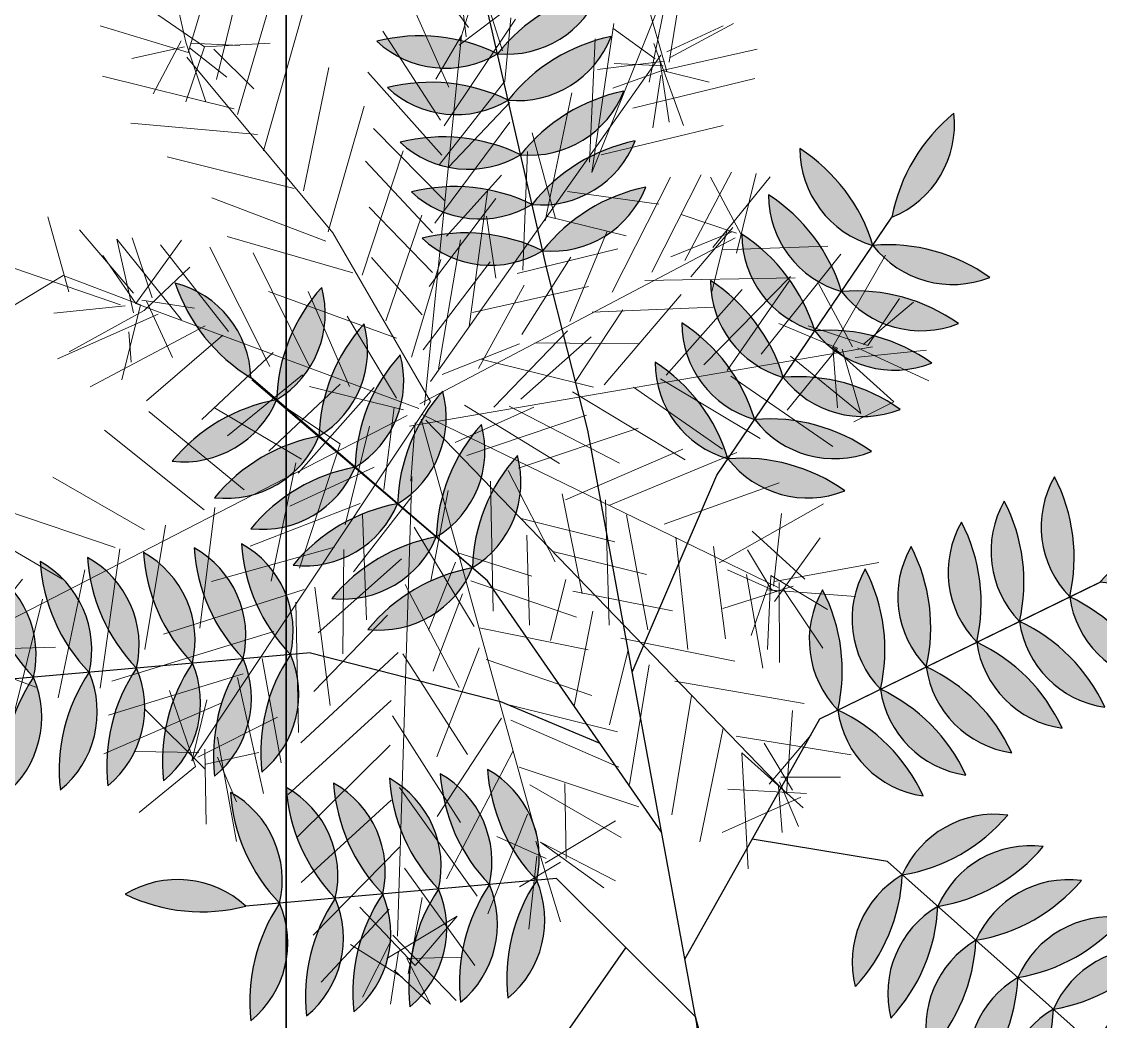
# Model space of a CAD drawing. Header units: millimetres. Extents: x -176651 to 388869, y -469666 to 486614.
# Drawn here: x 249634 to 252441, y 156125 to 158728 of the extents above; entities that cross this region are included whole.
import ezdxf

# ---------------------------------------------------------------- set-up
doc = ezdxf.new("R2010")
doc.units = ezdxf.units.MM
doc.layers.get('Defpoints').update_dxf_attribs({"color": 252})
doc.layers.add('A- FURNITURE', color=252, linetype='Continuous', lineweight=0)
for name, color, linetype in [('ad-Plot Boundary', 8, 'Continuous'), ('ad-Road', 8, 'Continuous'), ('ad-Road Hatch', 8, 'Continuous')]:
    doc.layers.add(name, color=color, linetype=linetype)

# ---------------------------------------------------------------- blocks, each defined once
blk = doc.blocks.new('A$C4fb60e89')
at = {"layer": 'ad-Road Hatch', "ltscale": 5, "transparency": 33554687}
h = blk.add_hatch(dxfattribs=at)
h.set_pattern_fill('AR-HBONE', color=256, scale=15)
h.set_pattern_definition([(45, (-193247.7, -428758.8), (0, 2155.2615), [4572, -1524]), (135, (-192170.1, -427681.1), (2e-13, 2155.2615), [4572, -1524])])
h.paths.add_polyline_path([(175594.5, -250241), (169177.9, -249341.1), (167473.5, -249057.1), (167473.5, -138693.9), (101313.5, -138693.9), (101313.5, -199953.9), (101307.7, -237994.6), (101040.4, -268291), (101007.7, -280967.7), (101066.4, -293683.6), (101242.5, -311127.2), (100909.9, -319343.6), (100949.1, -333937.5), (100668.7, -366959.6), (100727.3, -390982.9), (100668.7, -404585.6), (100538.2, -420418.5), (100466.5, -428758.8), (92426.2, -427265.5), (92163.5, -427209.5), (92163.5, -321453.9), (24803.5, -321453.9), (24803.5, -412960.5), (15653.5, -411028.6), (15653.5, -321452.2), (-19535.1, -321452.2), (-34427.5, -319476.7), (-65207.4, -315394.6), (-171770.1, -301268.1), (-185853.9, -298333.1), (-193247.7, -296831.5), (-193244, -292907.6), (-191913.8, -285219.4), (-191838.8, -284678.8), (-183397.4, -286393.2), (-169722.9, -289242.8), (-53141.2, -304697.5), (-18730.1, -309262.2), (15653.3, -309262.2), (15653.5, 703.4), (24803.5, 1114.6), (24803.5, -129543.9), (92163.5, -129543.9), (92163.5, 15133.3), (101313.5, 17712.8), (101313.5, -129543.9), (167473.5, -129543.9), (167473.5, 35551.6), (175738, 37855), (175848.8, 28595.3), (175835.8, 25947.4), (175777.1, 14040.5), (175855.3, 2315.8), (175659.7, -18036.1), (175731.4, -34038.6), (175718.4, -46839.2), (175672.7, -63402.4), (175816.2, -82071.9), (175542.3, -106356), (175490.2, -124640.8), (175574.9, -145018.8), (175731.4, -168892), (175796.6, -181268.8), (175796.6, -192667.4), (175744.5, -208200.3), (175829.2, -223276.8), (175887.9, -234871.1)])
h.paths.add_polyline_path([(24803.5, -309263.9), (92163.5, -309263.9), (92163.5, -138693.9), (24803.5, -138693.9)], flags=16)
blk = doc.blocks.new('zw$A88E')
at = {"layer": 'ad-Plot Boundary'}
for points in [[(-150934.5, -314068.9), (-117254.5, -314068.9), (-117254.5, -266698.9), (-150934.5, -266698.9)], [(-117254.5, -347118.9), (-83574.5, -347118.9), (-83574.5, -307368.9), (-117254.5, -307368.9)]]:
    blk.add_lwpolyline(points, close=True, dxfattribs=at)
blk = doc.blocks.new('RGBB')
at = {"layer": 'Defpoints', "linetype": 'Continuous', "true_color": 0x999b37, "transparency": 33554559}
for points in [[(260796.0919, 1945755.976, 0.177771), (260795.7978, 1945756.0896, 0.334535)], [(260796.3943, 1945756.0654, 0.177771), (260796.0919, 1945755.976, 0.334535)], [(260796.0869, 1945755.8522, 0.177771), (260795.7928, 1945755.9659, 0.334535)], [(260796.3892, 1945755.9417, 0.177771), (260796.0869, 1945755.8522, 0.334535)], [(260796.081, 1945755.7064, 0.177771), (260795.7869, 1945755.8201, 0.334535)], [(260796.3833, 1945755.7959, 0.177771), (260796.081, 1945755.7064, 0.334535)], [(260796.0756, 1945755.5739, 0.177771), (260795.7815, 1945755.6875, 0.334535)], [(260796.3779, 1945755.6633, 0.177771), (260796.0756, 1945755.5739, 0.334535)], [(260795.1263, 1945755.62, 0.177771), (260795.2516, 1945755.3307, 0.334535)], [(260796.0706, 1945755.4503, 0.177771), (260795.7765, 1945755.564, 0.334535)], [(260796.3729, 1945755.5398, 0.177771), (260796.0706, 1945755.4503, 0.334535)], [(260795.4912, 1945755.5091, 0.177771), (260795.3011, 1945755.2576, 0.334535)], [(260796.9037, 1945755.2386, 0.177771), (260796.7865, 1945755.5313, 0.334535)], [(260797.1974, 1945755.5153, 0.177771), (260796.9707, 1945755.2961, 0.334535)], [(260796.7934, 1945755.144, 0.177771), (260796.6762, 1945755.4366, 0.334535)], [(260795.5727, 1945755.3888, 0.177771), (260795.3826, 1945755.1372, 0.334535)], [(260796.6994, 1945755.0633, 0.177771), (260796.5822, 1945755.356, 0.334535)], [(260795.6422, 1945755.2863, 0.177771), (260795.4521, 1945755.0347, 0.334535)], [(260795.3011, 1945755.2576, 0.177771), (260794.997, 1945755.1743, 0.334535)], [(260796.5887, 1945754.9683, 0.177771), (260796.4714, 1945755.261, 0.334535)], [(260797.1752, 1945755.0783, 0.177771), (260796.9037, 1945755.2386, 0.334535)], [(260796.488, 1945754.8819, 0.177771), (260796.3708, 1945755.1746, 0.334535)], [(260795.724, 1945755.1655, 0.177771), (260795.5339, 1945754.9139, 0.334535)], [(260797.0649, 1945754.9837, 0.177771), (260796.7934, 1945755.144, 0.334535)], [(260795.3826, 1945755.1372, 0.177771), (260795.0785, 1945755.054, 0.334535)], [(260796.3942, 1945754.8013, 0.177771), (260796.2769, 1945755.094, 0.334535)], [(260796.9709, 1945754.903, 0.177771), (260796.6994, 1945755.0633, 0.334535)], [(260794.4537, 1945755.0381, 0.177771), (260794.5013, 1945754.7264, 0.334535)], [(260795.4521, 1945755.0347, 0.177771), (260795.148, 1945754.9514, 0.334535)], [(260795.7984, 1945755.0556, 0.177771), (260795.6084, 1945754.8041, 0.334535)], [(260794.5968, 1945755.0126, 0.177771), (260794.6443, 1945754.7009, 0.334535)], [(260794.7187, 1945754.9908, 0.177771), (260794.7663, 1945754.6791, 0.334535)], [(260794.8623, 1945754.9651, 0.177771), (260794.9099, 1945754.6535, 0.334535)], [(260795.8678, 1945754.9533, 0.177771), (260795.6777, 1945754.7017, 0.334535)], [(260796.8602, 1945754.808, 0.177771), (260796.5887, 1945754.9683, 0.334535)], [(260794.9929, 1945754.9418, 0.177771), (260795.0405, 1945754.6301, 0.334535)], [(260795.1147, 1945754.9201, 0.177771), (260795.1622, 1945754.6084, 0.334535)], [(260795.5339, 1945754.9139, 0.177771), (260795.2298, 1945754.8307, 0.334535)], [(260796.7595, 1945754.7216, 0.177771), (260796.488, 1945754.8819, 0.334535)], [(260795.6084, 1945754.8041, 0.177771), (260795.3043, 1945754.7208, 0.334535)], [(260796.6657, 1945754.6411, 0.177771), (260796.3942, 1945754.8013, 0.334535)], [(260794.5013, 1945754.7264, 0.177771), (260794.3487, 1945754.4505, 0.334535)], [(260794.6443, 1945754.7009, 0.177771), (260794.4918, 1945754.425, 0.334535)], [(260795.6777, 1945754.7017, 0.177771), (260795.3736, 1945754.6184, 0.334535)], [(260794.7663, 1945754.6791, 0.177771), (260794.6137, 1945754.4032, 0.334535)], [(260794.9099, 1945754.6535, 0.177771), (260794.7574, 1945754.3775, 0.334535)], [(260795.0405, 1945754.6301, 0.177771), (260794.888, 1945754.3542, 0.334535)], [(260795.1622, 1945754.6084, 0.177771), (260795.0097, 1945754.3325, 0.334535)], [(260797.1578, 1945754.2214, 0.177771), (260797.2017, 1945754.5337, 0.334535)], [(260797.0151, 1945754.1942, 0.177771), (260797.0589, 1945754.5064, 0.334535)], [(260796.8934, 1945754.1709, 0.177771), (260796.9372, 1945754.4832, 0.334535)], [(260796.7501, 1945754.1436, 0.177771), (260796.7939, 1945754.4558, 0.334535)], [(260796.6198, 1945754.1187, 0.177771), (260796.6636, 1945754.4309, 0.334535)], [(260796.4983, 1945754.0955, 0.177771), (260796.5422, 1945754.4077, 0.334535)], [(260794.9175, 1945754.3028, 0.177771), (260794.9651, 1945753.9911, 0.334535)], [(260797.5502, 1945754.3154, 0.177771), (260797.2445, 1945754.238, 0.334535)], [(260795.0606, 1945754.2772, 0.177771), (260795.1082, 1945753.9655, 0.334535)], [(260795.1826, 1945754.2554, 0.177771), (260795.2301, 1945753.9437, 0.334535)], [(260795.3262, 1945754.2298, 0.177771), (260795.3738, 1945753.9181, 0.334535)], [(260797.3137, 1945753.9474, 0.177771), (260797.1578, 1945754.2214, 0.334535)], [(260795.4568, 1945754.2064, 0.177771), (260795.5044, 1945753.8948, 0.334535)], [(260797.1709, 1945753.9201, 0.177771), (260797.0151, 1945754.1942, 0.334535)], [(260795.5785, 1945754.1847, 0.177771), (260795.6261, 1945753.873, 0.334535)], [(260797.0492, 1945753.8969, 0.177771), (260796.8934, 1945754.1709, 0.334535)], [(260796.9059, 1945753.8695, 0.177771), (260796.7501, 1945754.1436, 0.334535)], [(260794.5835, 1945754.1187, 0.177771), (260794.8782, 1945754.0066, 0.334535)], [(260796.7756, 1945753.8446, 0.177771), (260796.6198, 1945754.1187, 0.334535)], [(260796.6541, 1945753.8214, 0.177771), (260796.4983, 1945754.0955, 0.334535)], [(260794.9651, 1945753.9911, 0.177771), (260794.8126, 1945753.7151, 0.334535)], [(260795.1082, 1945753.9655, 0.177771), (260794.9557, 1945753.6896, 0.334535)], [(260795.2301, 1945753.9437, 0.177771), (260795.0776, 1945753.6678, 0.334535)], [(260795.3738, 1945753.9181, 0.177771), (260795.2212, 1945753.6421, 0.334535)], [(260795.5044, 1945753.8948, 0.177771), (260795.3519, 1945753.6188, 0.334535)], [(260795.6261, 1945753.873, 0.177771), (260795.4736, 1945753.5971, 0.334535)], [(260796.5478, 1945753.6373, 0.177771), (260796.8533, 1945753.7155, 0.334535)], [(260796.3537, 1945753.3889, 0.177771), (260796.5478, 1945753.6373, 0.334535)], [(260796.6155, 1945753.5338, 0.177771), (260796.9209, 1945753.612, 0.334535)], [(260796.4213, 1945753.2854, 0.177771), (260796.6155, 1945753.5338, 0.334535)], [(260796.6881, 1945753.4227, 0.177771), (260796.9936, 1945753.501, 0.334535)], [(260795.7705, 1945751.9667), (260795.8531, 1945751.9623), (260795.9313, 1945753.422, 0.007963)], [(260795.8531, 1945751.9623), (260795.9358, 1945751.9578, 0.007963), (260795.9313, 1945753.422)], [(260796.494, 1945753.1743, 0.177771), (260796.6881, 1945753.4227, 0.334535)], [(260796.768, 1945753.3006, 0.177771), (260797.0734, 1945753.3789, 0.334535)], [(260796.5738, 1945753.0522, 0.177771), (260796.768, 1945753.3006, 0.334535)], [(260796.8358, 1945753.1969, 0.177771), (260797.1412, 1945753.2752, 0.334535)], [(260796.6416, 1945752.9485, 0.177771), (260796.8358, 1945753.1969, 0.334535)], [(260796.9153, 1945753.0753, 0.177771), (260797.2207, 1945753.1536, 0.334535)]]:
    blk.add_hatch(color=55, dxfattribs=at).paths.add_polyline_path(points)
at = {"layer": 'Defpoints', "color": 55, "linetype": 'Continuous', "true_color": 0x999b37, "transparency": 33554559}
for p, q in [((260796.0685, 1945755.3985, 129.9135), (260796.1014, 1945756.2094, 129.9135)), ((260796.0685, 1945755.3985, 129.9135), (260796.1014, 1945756.2094, 129.9135)), ((260796.0614, 1945754.969, 129.9135), (260796.0685, 1945755.3985, 129.9135)), ((260795.7068, 1945754.6588, 129.9135), (260795.2516, 1945755.3307, 129.9135)), ((260795.7068, 1945754.6588, 129.9135), (260795.2516, 1945755.3307, 129.9135)), ((260795.7068, 1945754.6588, 129.9135), (260795.2524, 1945755.3247, 129.9135)), ((260796.3548, 1945754.7676, 129.9135), (260796.9707, 1945755.2961, 129.9135)), ((260796.3548, 1945754.7676, 129.9135), (260796.9659, 1945755.292, 129.9135)), ((260795.9313, 1945753.422, 129.9135), (260796.0614, 1945754.969, 129.9135)), ((260796.0078, 1945754.3309, 129.9135), (260796.3548, 1945754.7676, 129.9135)), ((260795.2133, 1945754.5993, 129.9135), (260794.4143, 1945754.742, 129.9135)), ((260795.2133, 1945754.5993, 129.9135), (260794.4143, 1945754.742, 129.9135)), ((260795.9723, 1945753.909, 129.9135), (260795.7068, 1945754.6588, 129.9135)), ((260795.2133, 1945754.5993, 129.9135), (260795.6573, 1945754.3472, 129.9135)), ((260795.6573, 1945754.3472, 129.9135), (260795.8783, 1945754.1744, 129.9135)), ((260796.4474, 1945754.0857, 129.9135), (260797.2445, 1945754.238, 129.9135)), ((260796.4474, 1945754.0857, 129.9135), (260797.2383, 1945754.2368, 129.9135)), ((260795.9441, 1945753.5737, 129.9135), (260796.4474, 1945754.0857, 129.9135)), ((260795.6772, 1945753.8639, 129.9135), (260794.8782, 1945754.0066, 129.9135)), ((260795.6772, 1945753.8639, 129.9135), (260794.8782, 1945754.0066, 129.9135)), ((260795.9313, 1945753.422, 129.9135), (260795.6772, 1945753.8639, 129.9135)), ((260796.5195, 1945753.6807, 129.9135), (260796.1957, 1945753.8297, 129.9135)), ((260796.5195, 1945753.6807, 129.9135), (260796.9602, 1945753.0067, 129.9135)), ((260796.5195, 1945753.6807, 129.9135), (260796.9636, 1945753.0014, 129.9135)), ((260795.489, 1945753.3801, 129.9135), (260795.8042, 1945753.643, 129.9135)), ((260795.8531, 1945751.9623, 129.9135), (260795.9313, 1945753.422, 129.9135))]:
    blk.add_line(p, q, dxfattribs=at)
for centre, radius, start, end in [((260796.0203, 1945756.228, 129.9135), 0.262, 211.8722, 285.8597), ((260795.7901, 1945755.6323, 129.9135), 0.4574, 48.7055, 89.0264), ((260796.3649, 1945755.6089, 129.9135), 0.4574, 86.32, 126.6409), ((260796.1837, 1945756.2213, 129.9135), 0.262, 249.4867, 323.4742), ((260796.0153, 1945756.1042, 129.9135), 0.262, 211.8722, 285.8597), ((260795.785, 1945755.5085, 129.9135), 0.4574, 48.7055, 89.0264), ((260796.3599, 1945755.4852, 129.9135), 0.4574, 86.32, 126.6409), ((260796.1787, 1945756.0976, 129.9135), 0.262, 249.4867, 323.4742), ((260796.0094, 1945755.9585, 129.9135), 0.262, 211.8722, 285.8597), ((260795.7791, 1945755.3628, 129.9135), 0.4574, 48.7055, 89.0264), ((260796.354, 1945755.3394, 129.9135), 0.4574, 86.32, 126.6409), ((260796.1728, 1945755.9518, 129.9135), 0.262, 249.4867, 323.4742), ((260796.004, 1945755.8259, 129.9135), 0.262, 211.8722, 285.8597), ((260795.7737, 1945755.2302, 129.9135), 0.4574, 48.7055, 89.0264), ((260796.3486, 1945755.2068, 129.9135), 0.4574, 86.32, 126.6409), ((260796.1674, 1945755.8192, 129.9135), 0.262, 249.4867, 323.4742), ((260794.9969, 1945755.3922, 129.9135), 0.262, 346.4181, 60.4057), ((260795.583, 1945755.6459, 129.9135), 0.4574, 183.2515, 223.5723), ((260795.999, 1945755.7023, 129.9135), 0.262, 211.8722, 285.8597), ((260795.7687, 1945755.1066, 129.9135), 0.4574, 48.7055, 89.0264), ((260796.3436, 1945755.0833, 129.9135), 0.4574, 86.32, 126.6409), ((260796.1624, 1945755.6957, 129.9135), 0.262, 249.4867, 323.4742), ((260795.2292, 1945755.5095, 129.9135), 0.262, 285.9332, 359.9207), ((260795.7387, 1945755.1245, 129.9135), 0.4574, 122.7665, 163.0874), ((260797.0393, 1945755.4628, 129.9135), 0.262, 164.8342, 238.8217), ((260796.4465, 1945755.2253, 129.9135), 0.4574, 1.6675, 41.9884), ((260796.9386, 1945755.5561, 129.9135), 0.262, 277.0365, 351.024), ((260797.3825, 1945755.097, 129.9135), 0.4574, 113.8698, 154.1906), ((260796.929, 1945755.3681, 129.9135), 0.262, 164.8342, 238.8217), ((260796.3362, 1945755.1306, 129.9135), 0.4574, 1.6675, 41.9884), ((260795.3107, 1945755.3892, 129.9135), 0.262, 285.9332, 359.9207), ((260795.8203, 1945755.0042, 129.9135), 0.4574, 122.7665, 163.0874), ((260796.835, 1945755.2874, 129.9135), 0.262, 164.8342, 238.8217), ((260796.2422, 1945755.05, 129.9135), 0.4574, 1.6675, 41.9884), ((260795.3802, 1945755.2866, 129.9135), 0.262, 285.9332, 359.9207), ((260795.8897, 1945754.9016, 129.9135), 0.4574, 122.7665, 163.0874), ((260795.2624, 1945754.8018, 129.9135), 0.4574, 85.152, 125.4729), ((260795.0938, 1945755.4178, 129.9135), 0.262, 248.3187, 322.3062), ((260796.7243, 1945755.1924, 129.9135), 0.262, 164.8342, 238.8217), ((260796.1315, 1945754.955, 129.9135), 0.4574, 1.6675, 41.9884), ((260797.1458, 1945755.3387, 129.9135), 0.262, 202.4487, 276.4362), ((260796.8211, 1945754.7887, 129.9135), 0.4574, 39.282, 79.6029), ((260796.6236, 1945755.106, 129.9135), 0.262, 164.8342, 238.8217), ((260796.0308, 1945754.8686, 129.9135), 0.4574, 1.6675, 41.9884), ((260795.462, 1945755.1658, 129.9135), 0.262, 285.9332, 359.9207), ((260795.9716, 1945754.7809, 129.9135), 0.4574, 122.7665, 163.0874), ((260797.0355, 1945755.244, 129.9135), 0.262, 202.4487, 276.4362), ((260796.7108, 1945754.6941, 129.9135), 0.4574, 39.282, 79.6029), ((260795.344, 1945754.6815, 129.9135), 0.4574, 85.152, 125.4729), ((260795.1753, 1945755.2974, 129.9135), 0.262, 248.3187, 322.3062), ((260796.5298, 1945755.0255, 129.9135), 0.262, 164.8342, 238.8217), ((260795.9369, 1945754.788, 129.9135), 0.4574, 1.6675, 41.9884), ((260796.9415, 1945755.1633, 129.9135), 0.262, 202.4487, 276.4362), ((260796.6169, 1945754.6134, 129.9135), 0.4574, 39.282, 79.6029), ((260794.9019, 1945754.9471, 129.9135), 0.4574, 168.52, 208.8409), ((260794.2706, 1945754.8507, 129.9135), 0.262, 331.6867, 45.6742), ((260795.4135, 1945754.5789, 129.9135), 0.4574, 85.152, 125.4729), ((260795.2448, 1945755.1949, 129.9135), 0.262, 248.3187, 322.3062), ((260795.5365, 1945755.056, 129.9135), 0.262, 285.9332, 359.9207), ((260796.046, 1945754.671, 129.9135), 0.4574, 122.7665, 163.0874), ((260795.045, 1945754.9215, 129.9135), 0.4574, 168.52, 208.8409), ((260794.4137, 1945754.8251, 129.9135), 0.262, 331.6867, 45.6742), ((260795.1669, 1945754.8998, 129.9135), 0.4574, 168.52, 208.8409), ((260794.5356, 1945754.8034, 129.9135), 0.262, 331.6867, 45.6742), ((260795.3106, 1945754.8741, 129.9135), 0.4574, 168.52, 208.8409), ((260794.6793, 1945754.7777, 129.9135), 0.262, 331.6867, 45.6742), ((260795.6058, 1945754.9536, 129.9135), 0.262, 285.9332, 359.9207), ((260796.1154, 1945754.5686, 129.9135), 0.4574, 122.7665, 163.0874), ((260796.8308, 1945755.0683, 129.9135), 0.262, 202.4487, 276.4362), ((260796.5061, 1945754.5184, 129.9135), 0.4574, 39.282, 79.6029), ((260795.4412, 1945754.8508, 129.9135), 0.4574, 168.52, 208.8409), ((260794.8099, 1945754.7544, 129.9135), 0.262, 331.6867, 45.6742), ((260795.5629, 1945754.829, 129.9135), 0.4574, 168.52, 208.8409), ((260794.9316, 1945754.7326, 129.9135), 0.262, 331.6867, 45.6742), ((260795.4953, 1945754.4581, 129.9135), 0.4574, 85.152, 125.4729), ((260795.3266, 1945755.0741, 129.9135), 0.262, 248.3187, 322.3062), ((260796.7301, 1945754.9819, 129.9135), 0.262, 202.4487, 276.4362), ((260796.4054, 1945754.432, 129.9135), 0.4574, 39.282, 79.6029), ((260795.5697, 1945754.3483, 129.9135), 0.4574, 85.152, 125.4729), ((260795.4011, 1945754.9643, 129.9135), 0.262, 248.3187, 322.3062), ((260796.6363, 1945754.9014, 129.9135), 0.262, 202.4487, 276.4362), ((260796.3116, 1945754.3514, 129.9135), 0.4574, 39.282, 79.6029), ((260794.2419, 1945754.6897, 129.9135), 0.262, 294.0722, 8.0597), ((260794.8008, 1945754.3807, 129.9135), 0.4574, 130.9055, 171.2264), ((260794.3849, 1945754.6642, 129.9135), 0.262, 294.0722, 8.0597), ((260794.9439, 1945754.3552, 129.9135), 0.4574, 130.9055, 171.2264), ((260795.6391, 1945754.2459, 129.9135), 0.4574, 85.152, 125.4729), ((260795.4704, 1945754.8619, 129.9135), 0.262, 248.3187, 322.3062), ((260794.5069, 1945754.6424, 129.9135), 0.262, 294.0722, 8.0597), ((260795.0658, 1945754.3334, 129.9135), 0.4574, 130.9055, 171.2264), ((260794.6505, 1945754.6167, 129.9135), 0.262, 294.0722, 8.0597), ((260795.2094, 1945754.3078, 129.9135), 0.4574, 130.9055, 171.2264), ((260794.7811, 1945754.5934, 129.9135), 0.262, 294.0722, 8.0597), ((260795.34, 1945754.2844, 129.9135), 0.4574, 130.9055, 171.2264), ((260794.9028, 1945754.5717, 129.9135), 0.262, 294.0722, 8.0597), ((260795.4618, 1945754.2627, 129.9135), 0.4574, 130.9055, 171.2264), ((260797.387, 1945754.3485, 129.9135), 0.262, 135.0125, 209), ((260796.7545, 1945754.4373, 129.9135), 0.4574, 331.8458, 12.1667), ((260797.2442, 1945754.3212, 129.9135), 0.262, 135.0125, 209), ((260796.6118, 1945754.41, 129.9135), 0.4574, 331.8458, 12.1667), ((260797.1225, 1945754.298, 129.9135), 0.262, 135.0125, 209), ((260796.4901, 1945754.3868, 129.9135), 0.4574, 331.8458, 12.1667), ((260796.9792, 1945754.2706, 129.9135), 0.262, 135.0125, 209), ((260796.3468, 1945754.3594, 129.9135), 0.4574, 331.8458, 12.1667), ((260796.8489, 1945754.2457, 129.9135), 0.262, 135.0125, 209), ((260796.2165, 1945754.3345, 129.9135), 0.4574, 331.8458, 12.1667), ((260796.7275, 1945754.2225, 129.9135), 0.262, 135.0125, 209), ((260796.095, 1945754.3113, 129.9135), 0.4574, 331.8458, 12.1667), ((260795.3658, 1945754.2117, 129.9135), 0.4574, 168.52, 208.8409), ((260794.7345, 1945754.1153, 129.9135), 0.262, 331.6867, 45.6742), ((260797.5028, 1945753.8605, 129.9135), 0.4574, 84.0481, 124.3689), ((260797.346, 1945754.4796, 129.9135), 0.262, 247.2147, 321.2023), ((260795.5089, 1945754.1862, 129.9135), 0.4574, 168.52, 208.8409), ((260794.8776, 1945754.0898, 129.9135), 0.262, 331.6867, 45.6742), ((260795.6308, 1945754.1644, 129.9135), 0.4574, 168.52, 208.8409), ((260794.9995, 1945754.068, 129.9135), 0.262, 331.6867, 45.6742), ((260795.7744, 1945754.1387, 129.9135), 0.4574, 168.52, 208.8409), ((260795.1431, 1945754.0423, 129.9135), 0.262, 331.6867, 45.6742), ((260797.4176, 1945754.1878, 129.9135), 0.262, 172.627, 246.6145), ((260796.8625, 1945753.8722, 129.9135), 0.4574, 9.4603, 49.7812), ((260795.9051, 1945754.1154, 129.9135), 0.4574, 168.52, 208.8409), ((260795.2737, 1945754.019, 129.9135), 0.262, 331.6867, 45.6742), ((260797.2749, 1945754.1606, 129.9135), 0.262, 172.627, 246.6145), ((260796.7197, 1945753.8449, 129.9135), 0.4574, 9.4603, 49.7812), ((260796.0268, 1945754.0937, 129.9135), 0.4574, 168.52, 208.8409), ((260795.3955, 1945753.9973, 129.9135), 0.262, 331.6867, 45.6742), ((260797.1532, 1945754.1373, 129.9135), 0.262, 172.627, 246.6145), ((260796.598, 1945753.8217, 129.9135), 0.4574, 9.4603, 49.7812), ((260797.0099, 1945754.1099, 129.9135), 0.262, 172.627, 246.6145), ((260796.4547, 1945753.7943, 129.9135), 0.4574, 9.4603, 49.7812), ((260794.6565, 1945753.8671, 129.9135), 0.262, 32.1717, 106.1592), ((260794.8836, 1945754.464, 129.9135), 0.4574, 229.005, 269.3259), ((260796.8796, 1945754.0851, 129.9135), 0.262, 172.627, 246.6145), ((260796.3244, 1945753.7694, 129.9135), 0.4574, 9.4603, 49.7812), ((260796.7581, 1945754.0619, 129.9135), 0.262, 172.627, 246.6145), ((260796.203, 1945753.7462, 129.9135), 0.4574, 9.4603, 49.7812), ((260794.7057, 1945753.9543, 129.9135), 0.262, 294.0722, 8.0597), ((260795.2647, 1945753.6454, 129.9135), 0.4574, 130.9055, 171.2264), ((260794.8488, 1945753.9288, 129.9135), 0.262, 294.0722, 8.0597), ((260795.4077, 1945753.6198, 129.9135), 0.4574, 130.9055, 171.2264), ((260794.9707, 1945753.907, 129.9135), 0.262, 294.0722, 8.0597), ((260795.5297, 1945753.598, 129.9135), 0.4574, 130.9055, 171.2264), ((260795.1144, 1945753.8814, 129.9135), 0.262, 294.0722, 8.0597), ((260795.6733, 1945753.5724, 129.9135), 0.4574, 130.9055, 171.2264), ((260795.245, 1945753.858, 129.9135), 0.262, 294.0722, 8.0597), ((260795.8039, 1945753.549, 129.9135), 0.4574, 130.9055, 171.2264), ((260795.3667, 1945753.8363, 129.9135), 0.262, 294.0722, 8.0597), ((260795.9256, 1945753.5273, 129.9135), 0.4574, 130.9055, 171.2264), ((260796.7525, 1945753.4737, 129.9135), 0.262, 67.378, 141.3655), ((260796.594, 1945754.0923, 129.9135), 0.4574, 264.2113, 304.5322), ((260796.6156, 1945753.3842, 129.9135), 0.262, 104.9925, 178.98), ((260796.1125, 1945753.7775, 129.9135), 0.4574, 301.8258, 342.1467), ((260796.8202, 1945753.3702, 129.9135), 0.262, 67.378, 141.3655), ((260796.6616, 1945753.9889, 129.9135), 0.4574, 264.2113, 304.5322), ((260796.6833, 1945753.2807, 129.9135), 0.262, 104.9925, 178.98), ((260796.1801, 1945753.674, 129.9135), 0.4574, 301.8258, 342.1467), ((260796.8928, 1945753.2591, 129.9135), 0.262, 67.378, 141.3655), ((260796.7343, 1945753.8778, 129.9135), 0.4574, 264.2113, 304.5322), ((260841.5386, 1945747.6449, 129.9135), 45.9717, 172.7808, 174.60572), ((260749.9679, 1945752.55, 129.9135), 45.9717, 359.26191, 1.08683), ((260796.7559, 1945753.1696, 129.9135), 0.262, 104.9925, 178.98), ((260796.2527, 1945753.563, 129.9135), 0.4574, 301.8258, 342.1467), ((260796.9726, 1945753.137, 129.9135), 0.262, 67.378, 141.3655), ((260796.8141, 1945753.7557, 129.9135), 0.4574, 264.2113, 304.5322), ((260796.8357, 1945753.0475, 129.9135), 0.262, 104.9925, 178.98), ((260796.3326, 1945753.4408, 129.9135), 0.4574, 301.8258, 342.1467), ((260797.0404, 1945753.0334, 129.9135), 0.262, 67.378, 141.3655), ((260796.8819, 1945753.652, 129.9135), 0.4574, 264.2113, 304.5322), ((260796.9035, 1945752.9439, 129.9135), 0.262, 104.9925, 178.98), ((260796.4004, 1945753.3372, 129.9135), 0.4574, 301.8258, 342.1467), ((260797.1199, 1945752.9117, 129.9135), 0.262, 67.378, 141.3655), ((260796.9614, 1945753.5304, 129.9135), 0.4574, 264.2113, 304.5322)]:
    blk.add_arc(centre, radius, start, end, dxfattribs=at)
blk = doc.blocks.new('etgetg')
at = {"color": 4, "transparency": 33554546}
for p, q in [((260795.9574, 1945748.6951, 129.9135), (260796.0909, 1945748.9088, 129.9135)), ((260795.9586, 1945748.7232, 129.9135), (260795.9662, 1945748.8919, 129.9135)), ((260795.8635, 1945748.8627, 129.9135), (260796.0026, 1945748.6987, 129.9135)), ((260796.0098, 1945748.6082, 129.9135), (260796.1507, 1945748.8611, 129.9135)), ((260795.9574, 1945748.6951, 129.9135), (260795.7546, 1945748.8225, 129.9135)), ((260796.039, 1945748.5055, 129.9135), (260796.197, 1945748.7632, 129.9135)), ((260796.6783, 1945748.567, 129.9135), (260796.6028, 1945748.7676, 129.9135)), ((260796.6489, 1945748.5402, 129.9135), (260796.7825, 1945748.7539, 129.9135)), ((260796.6661, 1945748.545, 129.9135), (260796.6981, 1945748.7577, 129.9135)), ((260795.9525, 1945748.7122, 129.9135), (260795.8119, 1945748.7185, 129.9135)), ((260795.9476, 1945748.7293, 129.9135), (260795.8411, 1945748.6158, 129.9135)), ((260795.9586, 1945748.7232, 129.9135), (260795.9682, 1945748.5594, 129.9135)), ((260795.9696, 1945748.7171, 129.9135), (260796.0918, 1945748.6778, 129.9135)), ((260796.0792, 1945748.3967, 129.9135), (260796.2739, 1945748.7203, 129.9135)), ((260796.0341, 1945748.5226, 129.9135), (260795.7263, 1945748.6942, 129.9135)), ((260796.0026, 1945748.6987, 129.9135), (260795.9181, 1945748.5729, 129.9135)), ((260795.9635, 1945748.7061, 129.9135), (260796.0379, 1945748.607, 129.9135)), ((260796.0026, 1945748.6987, 129.9135), (260796.17, 1945748.663, 129.9135)), ((260796.5441, 1945748.7139, 129.9135), (260796.5877, 1945748.4302, 129.9135)), ((260796.1974, 1945748.1435, 129.9135), (260795.9512, 1945748.6841, 129.9135)), ((260796.0246, 1945748.6864, 129.9135), (260796.0977, 1945748.5592, 129.9135)), ((260796.7396, 1945748.6769, 129.9135), (260796.7479, 1945748.485, 129.9135)), ((260796.5448, 1945748.3533, 129.9135), (260796.4608, 1945748.6162, 129.9135)), ((260796.6428, 1945748.5292, 129.9135), (260796.8091, 1945748.595, 129.9135)), ((260796.0756, 1945748.4419, 129.9135), (260795.7653, 1945748.5572, 129.9135)), ((260796.1523, 1945748.2695, 129.9135), (260796.3006, 1945748.5614, 129.9135)), ((260796.3104, 1945747.6484, 129.9135), (260796.6551, 1945748.5512, 129.9135)), ((260796.5497, 1945748.3362, 129.9135), (260796.8017, 1945748.5558, 129.9135)), ((260796.6551, 1945748.5512, 129.9135), (260796.5608, 1945748.4596, 129.9135)), ((260796.7908, 1945748.562, 129.9135), (260796.7331, 1945748.4068, 129.9135)), ((260797.2185, 1945748.5541, 129.9135), (260796.8892, 1945748.1182, 129.9135)), ((260797.0948, 1945748.3061, 129.9135), (260797.2185, 1945748.5541, 129.9135)), ((260796.5239, 1945748.2641, 129.9135), (260796.3947, 1945748.5234, 129.9135)), ((260797.1439, 1945748.5236, 129.9135), (260797.1461, 1945748.3207, 129.9135)), ((260796.8892, 1945748.1182, 129.9135), (260797.0461, 1945748.4773, 129.9135)), ((260797.1254, 1945748.3611, 129.9135), (260797.04, 1945748.4663, 129.9135)), ((260797.1584, 1945748.3427, 129.9135), (260797.2209, 1945748.4807, 129.9135)), ((260795.8336, 1945748.4471, 129.9135), (260796.1304, 1945748.2817, 129.9135)), ((260796.1864, 1945748.1497, 129.9135), (260796.3628, 1945748.4403, 129.9135)), ((260796.9886, 1945748.4517, 129.9135), (260796.8904, 1945748.1463, 129.9135)), ((260796.7331, 1945748.4068, 129.9135), (260796.5117, 1945748.2421, 129.9135)), ((260797.1328, 1945748.4002, 129.9135), (260797.1508, 1945748.174, 129.9135)), ((260797.1596, 1945748.3708, 129.9135), (260797.3185, 1945748.3975, 129.9135)), ((260797.1645, 1945748.3537, 129.9135), (260797.3467, 1945748.3962, 129.9135)), ((260795.4947, 1945748.175, 129.9135), (260795.4925, 1945748.3779, 129.9135)), ((260796.341, 1945747.7033, 129.9135), (260797.1425, 1945748.3659, 129.9135)), ((260796.5017, 1945748.1468, 129.9135), (260796.3713, 1945748.378, 129.9135)), ((260797.1474, 1945748.3488, 129.9135), (260796.9738, 1945748.3735, 129.9135)), ((260797.1412, 1945748.3378, 129.9135), (260797.0191, 1945748.3771, 129.9135)), ((260797.1364, 1945748.355, 129.9135), (260797.1178, 1945748.1924, 129.9135)), ((260795.6559, 1945748.1284, 129.9135), (260795.5633, 1945748.324, 129.9135)), ((260796.5336, 1945748.2299, 129.9135), (260796.7306, 1945748.3506, 129.9135)), ((260796.7387, 1945748.0291, 129.9135), (260796.8931, 1945748.3321, 129.9135)), ((260797.1351, 1945748.3268, 129.9135), (260796.9994, 1945748.316, 129.9135)), ((260797.1351, 1945748.3268, 129.9135), (260797.3881, 1945748.3155, 129.9135)), ((260797.1351, 1945748.3268, 129.9135), (260797.245, 1945748.2656, 129.9135)), ((260796.1742, 1945748.1277, 129.9135), (260795.9177, 1945748.3138, 129.9135)), ((260796.2425, 1945748.0176, 129.9135), (260796.4298, 1945748.3021, 129.9135)), ((260796.4479, 1945748.076, 129.9135), (260796.3284, 1945748.301, 129.9135)), ((260796.7171, 1945748.3005, 129.9135), (260796.4601, 1945748.098, 129.9135)), ((260797.129, 1945748.3159, 129.9135), (260797.0726, 1945748.1888, 129.9135)), ((260795.375, 1945748.2705, 129.9135), (260795.6156, 1945748.1076, 129.9135)), ((260795.6424, 1945748.0783, 129.9135), (260795.6512, 1945748.275, 129.9135)), ((260795.7585, 1945748.028, 129.9135), (260795.6512, 1945748.275, 129.9135)), ((260795.6999, 1945748.1039, 129.9135), (260795.6903, 1945748.2677, 129.9135)), ((260795.6547, 1945748.1003, 129.9135), (260795.6047, 1945748.2433, 129.9135)), ((260796.7668, 1945748.0279, 129.9135), (260796.7659, 1945748.2589, 129.9135)), ((260797.3623, 1945748.2434, 129.9135), (260797.036, 1945748.2524, 129.9135)), ((260795.491, 1945748.2202, 129.9135), (260795.3027, 1945748.1667, 129.9135)), ((260795.6657, 1945748.0941, 129.9135), (260795.491, 1945748.2202, 129.9135)), ((260795.6547, 1945748.1003, 129.9135), (260795.8125, 1945748.2284, 129.9135)), ((260795.7563, 1945748.2309, 129.9135), (260795.8684, 1945747.9667, 129.9135)), ((260796.7414, 1945748.2149, 129.9135), (260796.6493, 1945747.9205, 129.9135)), ((260795.9477, 1945747.8505, 129.9135), (260795.8785, 1945748.1916, 129.9135)), ((260795.9298, 1945748.2062, 129.9135), (260796.2205, 1945748.0298, 129.9135)), ((260796.4209, 1945747.9758, 129.9135), (260796.3062, 1945748.1837, 129.9135)), ((260795.6705, 1945748.077, 129.9135), (260795.8149, 1945748.155, 129.9135)), ((260796.4809, 1945748.0576, 129.9135), (260796.6607, 1945748.1735, 129.9135)), ((260796.9247, 1945748.156, 129.9135), (260797.251, 1945748.147, 129.9135)), ((260795.6266, 1945748.1015, 129.9135), (260795.442, 1945748.1323, 129.9135)), ((260795.9835, 1945748.1475, 129.9135), (260796.0479, 1945747.8235, 129.9135)), ((260796.3275, 1945747.6532, 129.9135), (260796.1974, 1945748.1435, 129.9135)), ((260796.2704, 1945747.8868, 129.9135), (260796.4333, 1945748.1273, 129.9135)), ((260796.4756, 1945747.8156, 129.9135), (260796.6142, 1945748.1418, 129.9135)), ((260796.2933, 1945747.6435, 129.9135), (260795.6547, 1945748.1003, 129.9135)), ((260795.6718, 1945748.1051, 129.9135), (260795.7988, 1945748.0487, 129.9135)), ((260795.6828, 1945748.099, 129.9135), (260795.7095, 1945747.9401, 129.9135)), ((260796.4025, 1945747.9428, 129.9135), (260796.63, 1945748.1185, 129.9135)), ((260795.4541, 1945748.0247, 129.9135), (260795.6705, 1945748.077, 129.9135)), ((260795.6657, 1945748.0941, 129.9135), (260795.5676, 1945747.9183, 129.9135)), ((260796.576, 1945747.9181, 129.9135), (260796.5946, 1945748.0807, 129.9135)), ((260797.0357, 1945747.9933, 129.9135), (260796.8146, 1945748.0877, 129.9135)), ((260795.7035, 1945748.0586, 129.9135), (260795.4199, 1945748.015, 129.9135)), ((260796.3657, 1945747.8769, 129.9135), (260796.278, 1945748.0554, 129.9135)), ((260797.0834, 1945748.0531, 129.9135), (260796.8582, 1945747.8041, 129.9135)), ((260795.6179, 1945748.0343, 129.9135), (260795.6031, 1945747.9561, 129.9135)), ((260795.9956, 1945748.0399, 129.9135), (260796.285, 1945747.8354, 129.9135)), ((260796.5138, 1945748.0392, 129.9135), (260796.3704, 1945747.7302, 129.9135)), ((260796.7448, 1945748.0401, 129.9135), (260796.9317, 1945747.936, 129.9135)), ((260796.9719, 1945747.8272, 129.9135), (260797.1616, 1945748.0384, 129.9135)), ((260797.0623, 1945747.8344, 129.9135), (260797.2398, 1945748.0236, 129.9135)), ((260797.2213, 1945747.8611, 129.9135), (260797.1836, 1945748.0261, 129.9135)), ((260795.8134, 1945747.9974, 129.9135), (260795.4833, 1945747.922, 129.9135)), ((260796.1345, 1945747.7464, 129.9135), (260796.0958, 1945748.0129, 129.9135)), ((260796.3106, 1945747.7779, 129.9135), (260796.4502, 1945748.0026, 129.9135)), ((260797.0357, 1945747.9933, 129.9135), (260797.0357, 1945747.9933, 129.9135)), ((260797.1968, 1945747.8171, 129.9135), (260797.3009, 1945748.004, 129.9135)), ((260795.8513, 1945747.9619, 129.9135), (260795.6152, 1945747.8485, 129.9135)), ((260796.3448, 1945747.7877, 129.9135), (260796.5724, 1945747.9634, 129.9135)), ((260796.7322, 1945747.759, 129.9135), (260796.8877, 1945747.9605, 129.9135)), ((260797.1418, 1945747.8477, 129.9135), (260797.3339, 1945747.9856, 129.9135)), ((260797.2103, 1945747.8672, 129.9135), (260797.0845, 1945747.9517, 129.9135)), ((260796.1763, 1945747.9248, 129.9135), (260796.2445, 1945747.6851, 129.9135)), ((260796.7789, 1945747.9203, 129.9135), (260796.6027, 1945747.7592, 129.9135)), ((260796.6322, 1945747.9156, 129.9135), (260796.9023, 1945747.9091, 129.9135)), ((260795.9661, 1945747.8835, 129.9135), (260795.741, 1945747.764, 129.9135)), ((260796.4706, 1945747.7032, 129.9135), (260796.642, 1945747.8814, 129.9135)), ((260797.2054, 1945747.8843, 129.9135), (260797.066, 1945747.7891, 129.9135)), ((260797.1883, 1945747.8794, 129.9135), (260797.1087, 1945747.7365, 129.9135)), ((260796.2994, 1945747.6545, 129.9135), (260797.2042, 1945747.8562, 129.9135)), ((260796.494, 1945747.8486, 129.9135), (260796.8032, 1945747.8347, 129.9135)), ((260797.1993, 1945747.8733, 129.9135), (260797.0294, 1945747.8528, 129.9135)), ((260795.7994, 1945747.5586, 129.9135), (260795.614, 1945747.8204, 129.9135)), ((260797.1638, 1945747.8355, 129.9135), (260797.4314, 1945747.7728, 129.9135)), ((260795.6857, 1945747.5355, 129.9135), (260795.4893, 1945747.8035, 129.9135)), ((260796.0246, 1945747.8076, 129.9135), (260795.7947, 1945747.7053, 129.9135)), ((260796.9486, 1945747.8113, 129.9135), (260797.3274, 1945747.7155, 129.9135)), ((260795.9644, 1945747.5963, 129.9135), (260795.7814, 1945747.7847, 129.9135)), ((260796.2542, 1945747.6509, 129.9135), (260796.0344, 1945747.7734, 129.9135)), ((260796.7946, 1945747.7675, 129.9135), (260797.1013, 1945747.6974, 129.9135)), ((260796.1126, 1945747.7586, 129.9135), (260795.8875, 1945747.6392, 129.9135)), ((260796.072, 1945747.6084, 129.9135), (260795.9488, 1945747.7491, 129.9135)), ((260796.3753, 1945747.7131, 129.9135), (260796.5904, 1945747.7372, 129.9135)), ((260796.4827, 1945747.5956, 129.9135), (260796.72, 1945747.737, 129.9135)), ((260796.7027, 1945747.6026, 129.9135), (260796.8728, 1945747.7527, 129.9135)), ((260796.7748, 1945747.5769, 129.9135), (260797.0305, 1945747.7513, 129.9135)), ((260797.1903, 1945747.547, 129.9135), (260797.4582, 1945747.7434, 129.9135)), ((260795.2822, 1945747.4578, 129.9135), (260795.0345, 1945747.7112, 129.9135)), ((260795.5219, 1945747.526, 129.9135), (260795.3278, 1945747.7206, 129.9135)), ((260796.1956, 1945747.7267, 129.9135), (260795.9461, 1945747.5633, 129.9135)), ((260796.4829, 1945747.7251, 129.9135), (260796.7467, 1945747.5781, 129.9135)), ((260796.556, 1945747.5979, 129.9135), (260796.7749, 1945747.7064, 129.9135)), ((260796.6295, 1945747.7298, 129.9135), (260796.891, 1945747.6562, 129.9135)), ((260796.9373, 1945747.5583, 129.9135), (260797.1869, 1945747.7218, 129.9135)), ((260797.0388, 1945747.5594, 129.9135), (260797.3164, 1945747.7216, 129.9135)), ((260797.3103, 1945747.7106, 129.9135), (260797.0937, 1945747.5288, 129.9135)), ((260797.3748, 1945747.5162, 129.9135), (260797.5694, 1945747.7103, 129.9135)), ((260797.3824, 1945747.6848, 129.9135), (260797.4249, 1945747.5027, 129.9135)), ((260795.1848, 1945747.6706, 129.9135), (260795.4363, 1945747.5016, 129.9135)), ((260795.4832, 1945746.9137, 129.9135), (260796.3275, 1945747.6532, 129.9135)), ((260796.2322, 1945747.6631, 129.9135), (260796.1501, 1945747.464, 129.9135)), ((260796.2591, 1945747.6338, 129.9135), (260794.8201, 1945747.3265, 129.9135)), ((260796.1576, 1945747.6327, 129.9135), (260796.029, 1945747.4018, 129.9135)), ((260796.2982, 1945747.6264, 129.9135), (260797.0734, 1945746.9494, 129.9135)), ((260796.4106, 1945747.6213, 129.9135), (260796.6096, 1945747.4096, 129.9135)), ((260795.8846, 1945747.3238, 129.9135), (260796.072, 1945747.6084, 129.9135)), ((260796.2749, 1945747.6105, 129.9135), (260796.2234, 1945747.4664, 129.9135)), ((260796.2578, 1945747.6057, 129.9135), (260797.475, 1945747.4892, 129.9135)), ((260796.292, 1945747.6154, 129.9135), (260796.2979, 1945746.4885, 129.9135)), ((260796.9541, 1945746.4253, 129.9135), (260796.303, 1945747.6093, 129.9135)), ((260797.3858, 1945747.51, 129.9135), (260797.2552, 1945747.6117, 129.9135)), ((260795.9473, 1945747.5914, 129.9135), (260795.8052, 1945747.3105, 129.9135)), ((260796.3616, 1945747.5334, 129.9135), (260796.5829, 1945747.5686, 129.9135)), ((260796.5218, 1945747.5882, 129.9135), (260796.7598, 1945747.3691, 129.9135)), ((260796.6904, 1945747.5806, 129.9135), (260796.9272, 1945747.3334, 129.9135)), ((260797.464, 1945747.4953, 129.9135), (260797.3272, 1945747.5859, 129.9135)), ((260797.453, 1945747.5014, 129.9135), (260797.6083, 1945747.5733, 129.9135)), ((260797.464, 1945747.4953, 129.9135), (260797.5754, 1945747.5917, 129.9135)), ((260796.8469, 1945747.5511, 129.9135), (260797.0287, 1945747.3345, 129.9135)), ((260796.9202, 1945747.5534, 129.9135), (260797.1301, 1945747.3356, 129.9135)), ((260795.5781, 1945747.5234, 129.9135), (260795.4408, 1945747.2254, 129.9135)), ((260795.5936, 1945747.2411, 129.9135), (260795.7138, 1945747.5343, 129.9135)), ((260796.1416, 1945747.5264, 129.9135), (260795.9032, 1945747.4864, 129.9135)), ((260796.3823, 1945747.493, 129.9135), (260796.7099, 1945747.5122, 129.9135)), ((260797.0986, 1945747.5117, 129.9135), (260797.3073, 1945747.2657, 129.9135)), ((260797.217, 1945747.388, 129.9135), (260797.3858, 1945747.51, 129.9135)), ((260797.2624, 1945747.5212, 129.9135), (260797.4002, 1945747.3291, 129.9135)), ((260797.3748, 1945747.5162, 129.9135), (260797.3453, 1945747.3598, 129.9135)), ((260797.3748, 1945747.5162, 129.9135), (260797.4907, 1945747.3363, 129.9135)), ((260794.99, 1945747.347, 129.9135), (260795.1821, 1945747.4849, 129.9135)), ((260795.3026, 1945747.1584, 129.9135), (260795.4473, 1945747.4955, 129.9135)), ((260797.3968, 1945747.5039, 129.9135), (260797.4002, 1945747.3291, 129.9135)), ((260797.4359, 1945747.4965, 129.9135), (260797.5934, 1945747.3655, 129.9135)), ((260795.3446, 1945747.4663, 129.9135), (260795.1902, 1945747.1634, 129.9135)), ((260796.2295, 1945747.4774, 129.9135), (260795.8797, 1945746.3326, 129.9135)), ((260796.2234, 1945747.4664, 129.9135), (260796.2295, 1945747.4774, 129.9135)), ((260797.4237, 1945747.4746, 129.9135), (260797.6082, 1945747.4438, 129.9135)), ((260796.0816, 1945747.4446, 129.9135), (260795.776, 1945747.4132, 129.9135)), ((260796.216, 1945747.4273, 129.9135), (260796.0178, 1945747.2784, 129.9135)), ((260796.4751, 1945747.4269, 129.9135), (260796.531, 1945747.1653, 129.9135)), ((260796.5032, 1945747.4257, 129.9135), (260796.8308, 1945747.4448, 129.9135)), ((260795.2186, 1945747.4213, 129.9135), (260795.0594, 1945747.1355, 129.9135)), ((260796.0803, 1945747.4164, 129.9135), (260796.0176, 1945747.1489, 129.9135)), ((260796.3113, 1945747.4174, 129.9135), (260796.2059, 1945747.2024, 129.9135)), ((260796.4238, 1945747.4123, 129.9135), (260796.3414, 1945747.0836, 129.9135)), ((260794.99, 1945747.347, 129.9135), (260795.2185, 1945747.2917, 129.9135)), ((260795.9873, 1945747.353, 129.9135), (260795.6549, 1945747.351, 129.9135)), ((260796.0093, 1945747.3408, 129.9135), (260795.9357, 1945747.0793, 129.9135)), ((260796.2012, 1945747.3491, 129.9135), (260796.284, 1945747.0581, 129.9135)), ((260796.9285, 1945747.3615, 129.9135), (260796.5996, 1945747.3143, 129.9135)), ((260794.9557, 1945747.3373, 129.9135), (260795.1414, 1945747.205, 129.9135)), ((260796.5948, 1945747.3314, 129.9135), (260796.5773, 1945747.0674, 129.9135)), ((260796.7047, 1945747.2702, 129.9135), (260797.0617, 1945747.3161, 129.9135)), ((260797.4907, 1945747.3363, 129.9135), (260797.377, 1945747.3133, 129.9135)), ((260796.475, 1945747.2974, 129.9135), (260796.6948, 1945747.1748, 129.9135)), ((260796.6998, 1945747.2873, 129.9135), (260796.6236, 1945746.9696, 129.9135)), ((260795.4983, 1945747.251, 129.9135), (260795.8821, 1945747.2676, 129.9135)), ((260795.9102, 1945747.2663, 129.9135), (260795.8683, 1945746.9584, 129.9135)), ((260796.1474, 1945747.2782, 129.9135), (260795.8881, 1945747.149, 129.9135)), ((260795.7704, 1945746.9121, 129.9135), (260795.8528, 1945747.2407, 129.9135)), ((260796.1667, 1945747.0802, 129.9135), (260796.2805, 1945747.2328, 129.9135)), ((260796.2928, 1945747.2548, 129.9135), (260796.4625, 1945747.1458, 129.9135)), ((260796.4233, 1945747.0236, 129.9135), (260796.4786, 1945747.2521, 129.9135)), ((260796.7425, 1945747.2347, 129.9135), (260796.7177, 1945746.9316, 129.9135)), ((260796.1387, 1945747.211, 129.9135), (260796.2043, 1945746.9152, 129.9135)), ((260796.8305, 1945747.1857, 129.9135), (260797.1471, 1945747.2109, 129.9135)), ((260795.7769, 1945747.1822, 129.9135), (260795.3369, 1945747.1681, 129.9135)), ((260796.3061, 1945747.1754, 129.9135), (260796.5467, 1945747.0125, 129.9135)), ((260796.5323, 1945747.1934, 129.9135), (260796.7521, 1945747.0709, 129.9135)), ((260796.0739, 1945747.1463, 129.9135), (260795.8366, 1945747.0049, 129.9135)), ((260796.2768, 1945747.1485, 129.9135), (260796.1506, 1945746.9739, 129.9135)), ((260796.8512, 1945747.1453, 129.9135), (260796.8044, 1945746.8545, 129.9135)), ((260795.7291, 1945747.1224, 129.9135), (260795.7056, 1945746.8474, 129.9135)), ((260796.9427, 1945747.0511, 129.9135), (260797.2447, 1945747.1277, 129.9135)), ((260797.0624, 1945746.9556, 129.9135), (260797.1323, 1945747.1327, 129.9135)), ((260795.6717, 1945747.0968, 129.9135), (260795.305, 1945747.085, 129.9135)), ((260795.4881, 1945746.8966, 129.9135), (260795.4749, 1945747.1056, 129.9135)), ((260795.6546, 1945747.0919, 129.9135), (260795.6407, 1945746.7827, 129.9135)), ((260796.466, 1945746.971, 129.9135), (260796.5456, 1945747.1139, 129.9135)), ((260796.9391, 1945747.0963, 129.9135), (260796.9058, 1945746.8556, 129.9135)), ((260797.1467, 1945746.9518, 129.9135), (260797.0467, 1945747.1084, 129.9135)), ((260795.51, 1945746.8843, 129.9135), (260795.4003, 1945747.0751, 129.9135)), ((260796.5553, 1945747.0797, 129.9135), (260796.7923, 1945746.962, 129.9135)), ((260797.0563, 1945746.9446, 129.9135), (260797.0222, 1945747.0644, 129.9135)), ((260795.5958, 1945747.0382, 129.9135), (260795.267, 1945746.991, 129.9135)), ((260795.4832, 1945746.9137, 129.9135), (260795.5628, 1945747.0566, 129.9135)), ((260796.0749, 1945747.0449, 129.9135), (260795.7692, 1945746.884, 129.9135)), ((260796.1797, 1945746.7416, 129.9135), (260796.0859, 1945747.0388, 129.9135)), ((260796.295, 1945747.0519, 129.9135), (260796.5539, 1945746.922, 129.9135)), ((260797.055, 1945746.9165, 129.9135), (260797.2129, 1945747.0446, 129.9135)), ((260796.4804, 1945746.7901, 129.9135), (260796.5919, 1945747.0161, 129.9135)), ((260796.9586, 1945747.0278, 129.9135), (260797.0673, 1945746.9385, 129.9135)), ((260795.5064, 1945746.9295, 129.9135), (260795.3452, 1945746.9762, 129.9135)), ((260796.1014, 1945746.7564, 129.9135), (260796.2814, 1945747.0018, 129.9135)), ((260797.0026, 1945747.0033, 129.9135), (260796.9802, 1945746.7565, 129.9135)), ((260797.0637, 1945746.9837, 129.9135), (260797.0048, 1945746.8004, 129.9135)), ((260797.1821, 1945746.8601, 129.9135), (260797.0637, 1945746.9837, 129.9135)), ((260795.5003, 1945746.9185, 129.9135), (260795.7277, 1945746.9647, 129.9135)), ((260795.5403, 1945746.6801, 129.9135), (260795.5639, 1945746.9551, 129.9135)), ((260796.2912, 1945746.9676, 129.9135), (260796.5317, 1945746.8047, 129.9135)), ((260797.0514, 1945746.9617, 129.9135), (260796.973, 1945746.8469, 129.9135)), ((260797.0795, 1945746.9604, 129.9135), (260797.0255, 1945746.7601, 129.9135)), ((260797.0453, 1945746.9507, 129.9135), (260797.2615, 1945746.8734, 129.9135)), ((260797.0685, 1945746.9666, 129.9135), (260797.3435, 1945746.943, 129.9135)), ((260795.5236, 1945746.9344, 129.9135), (260795.4756, 1945746.745, 129.9135)), ((260796.0247, 1945746.9288, 129.9135), (260795.7018, 1945746.763, 129.9135)), ((260796.6444, 1945746.9292, 129.9135), (260796.9143, 1945746.7932, 129.9135)), ((260797.1125, 1945746.9421, 129.9135), (260796.9206, 1945746.9338, 129.9135)), ((260797.0844, 1945746.9433, 129.9135), (260797.144, 1945746.766, 129.9135)), ((260795.4881, 1945746.8966, 129.9135), (260795.3156, 1945746.8198, 129.9135)), ((260795.5162, 1945746.8953, 129.9135), (260795.6567, 1945746.889, 129.9135)), ((260795.5504, 1945746.905, 129.9135), (260795.5674, 1945746.7803, 129.9135)), ((260796.6541, 1945746.895, 129.9135), (260796.5561, 1945746.7191, 129.9135)), ((260796.0173, 1945746.8897, 129.9135), (260796.1159, 1945746.5755, 129.9135)), ((260796.3081, 1945746.8429, 129.9135), (260796.5719, 1945746.6959, 129.9135)), ((260796.5656, 1945746.5553, 129.9135), (260796.6968, 1945746.8424, 129.9135)), ((260795.6967, 1945746.6506, 129.9135), (260795.9915, 1945746.8177, 129.9135)), ((260796.2897, 1945746.8099, 129.9135), (260796.0609, 1945746.6061, 129.9135)), ((260796.3117, 1945746.7977, 129.9135), (260796.551, 1945746.6067, 129.9135)), ((260796.7505, 1945746.7837, 129.9135), (260797.0595, 1945746.6402, 129.9135)), ((260796.7822, 1945746.7372, 129.9135), (260796.6511, 1945746.4501, 129.9135)), ((260795.9865, 1945746.7052, 129.9135), (260796.1071, 1945746.3787, 129.9135)), ((260796.0424, 1945746.4436, 129.9135), (260796.297, 1945746.7195, 129.9135)), ((260795.9571, 1945746.6784, 129.9135), (260795.6746, 1945746.5333, 129.9135)), ((260796.3006, 1945746.6742, 129.9135), (260796.5741, 1945746.493, 129.9135)), ((260796.5092, 1945746.4283, 129.9135), (260796.3152, 1945746.6229, 129.9135)), ((260796.8395, 1945746.6332, 129.9135), (260796.7035, 1945746.3633, 129.9135)), ((260796.9541, 1945746.4253, 129.9135), (260797.0253, 1945746.6305, 129.9135)), ((260796.3564, 1945746.4126, 129.9135), (260796.4044, 1945746.602, 129.9135)), ((260796.8664, 1945746.6038, 129.9135), (260797.1424, 1945746.4788, 129.9135)), ((260795.6683, 1945746.3927, 129.9135), (260795.946, 1945746.5549, 129.9135)), ((260796.87, 1945746.5586, 129.9135), (260796.806, 1945746.2629, 129.9135)), ((260796.87, 1945746.5586, 129.9135), (260796.9859, 1945746.3788, 129.9135)), ((260796.9163, 1945746.4608, 129.9135), (260797.0558, 1945746.5559, 129.9135)), ((260796.9713, 1945746.4301, 129.9135), (260796.9323, 1945746.5671, 129.9135)), ((260796.2894, 1945746.5508, 129.9135), (260796.1217, 1945746.3274, 129.9135)), ((260796.0543, 1945746.2065, 129.9135), (260795.9434, 1945746.4987, 129.9135)), ((260796.3063, 1945746.4261, 129.9135), (260796.1977, 1945746.5155, 129.9135)), ((260796.2917, 1945746.4775, 129.9135), (260796.2988, 1945746.2575, 129.9135)), ((260796.3002, 1945746.4151, 129.9135), (260796.5056, 1945746.4735, 129.9135)), ((260796.3027, 1945746.4714, 129.9135), (260796.4651, 1945746.3232, 129.9135)), ((260796.3027, 1945746.4714, 129.9135), (260796.4309, 1945746.3135, 129.9135)), ((260797.0042, 1945746.4118, 129.9135), (260796.81, 1945746.4768, 129.9135)), ((260796.9505, 1945746.4705, 129.9135), (260797.1008, 1945746.43, 129.9135)), ((260796.9383, 1945746.4485, 129.9135), (260796.9161, 1945746.3312, 129.9135)), ((260796.9444, 1945746.4595, 129.9135), (260796.9614, 1945746.3348, 129.9135)), ((260795.904, 1945746.247, 129.9135), (260795.8052, 1945746.4317, 129.9135)), ((260796.2844, 1945746.4384, 129.9135), (260796.2145, 1945746.2612, 129.9135)), ((260795.8773, 1945746.4059, 129.9135), (260795.6571, 1945746.2693, 129.9135)), ((260795.8807, 1945746.2311, 129.9135), (260795.9678, 1945746.4131, 129.9135)), ((260796.3393, 1945746.4077, 129.9135), (260796.2195, 1945746.3737, 129.9135)), ((260796.9871, 1945746.4069, 129.9135), (260796.7658, 1945746.3717, 129.9135)), ((260795.7562, 1945746.3437, 129.9135), (260795.8636, 1945746.2263, 129.9135)), ((260795.838, 1945746.2837, 129.9135), (260796.0435, 1945746.3421, 129.9135)), ((260795.8687, 1945746.3387, 129.9135), (260795.9833, 1945746.1308, 129.9135)), ((260796.0435, 1945746.3421, 129.9135), (260795.904, 1945746.247, 129.9135)), ((260795.8625, 1945746.3277, 129.9135), (260795.7499, 1945746.2032, 129.9135)), ((260795.8723, 1945746.2935, 129.9135), (260795.8159, 1945746.1664, 129.9135)), ((260795.8478, 1945746.2495, 129.9135), (260795.9161, 1945746.1394, 129.9135)), ((260795.8881, 1945746.2702, 129.9135), (260796.0274, 1945746.2358, 129.9135)), ((260795.9161, 1945746.1394, 129.9135), (260795.8881, 1945746.2702, 129.9135))]:
    blk.add_line(p, q, dxfattribs=at)
blk = doc.blocks.new('zw$1761')
at = {"color": 6, "xscale": 39.3712485404797, "yscale": 39.3712485404797, "zscale": 39.3712485404797, "rotation": 15.20137085992779}
for name, p in [('RGBB', (10181717.53, -76617274.75, -5762.4)), ('etgetg', (10181615.79, -76616996.61, -5762.4))]:
    blk.add_blockref(name, p, dxfattribs=at)

msp = doc.modelspace()

# ---------------------------------------------------------------- block references
at = {"layer": 'ad-Road', "ltscale": 5}
msp.add_blockref('A$C4fb60e89', (191838.8, 428758.8), dxfattribs=at)

# ---------------------------------------------------------------- next in the draw order: block references
at = {"layer": 'A- FURNITURE', "color": 6, "xscale": 25.39807961885639, "yscale": 25.39807961885639, "zscale": 25.39807961885639}
msp.add_blockref('zw$1761', (173126.7, 121263.1), dxfattribs=at)
at = {"layer": 'ad-Plot Boundary', "ltscale": 5}
msp.add_blockref('zw$A88E', (367576.8, 466613.8), dxfattribs=at)

doc.saveas('drawing.dxf')
